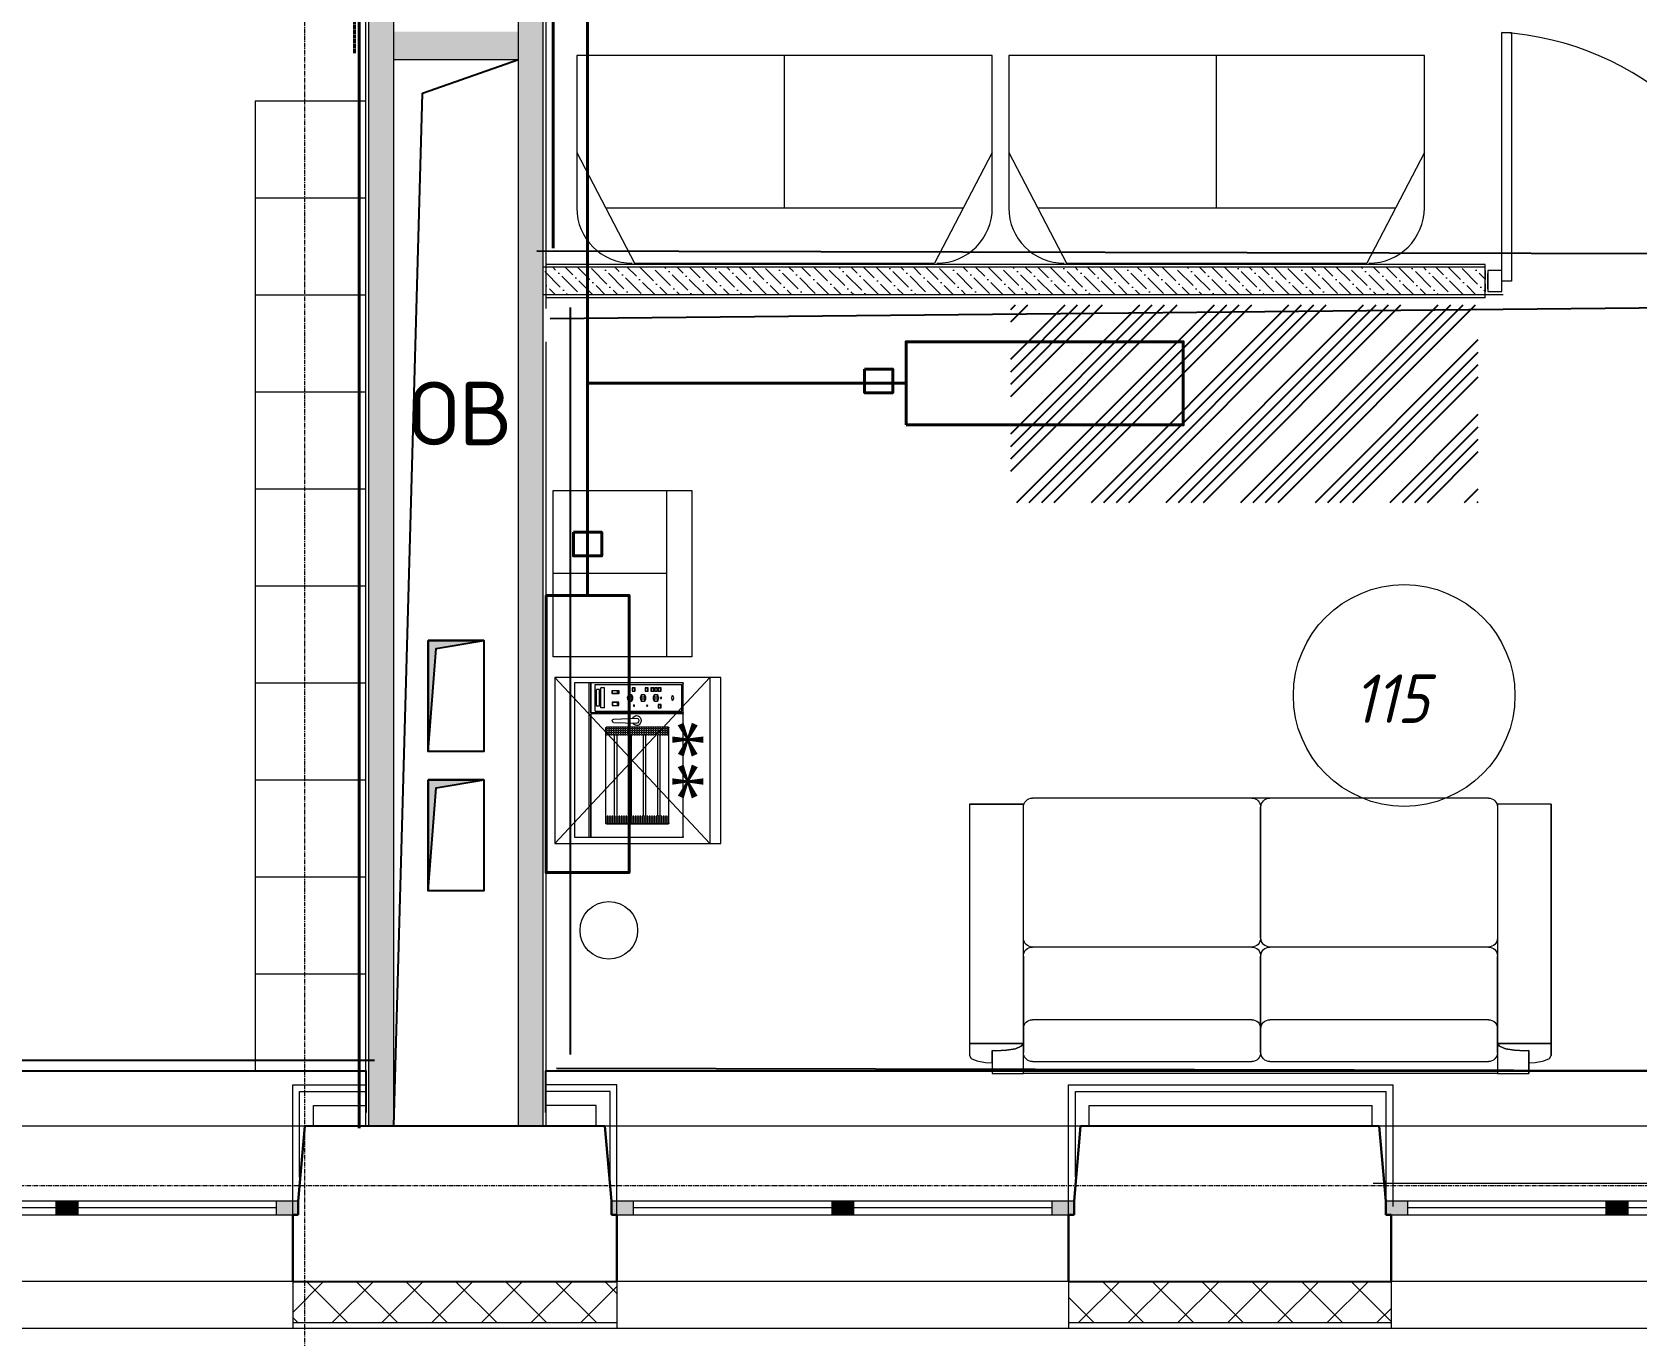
# Model space of a CAD drawing. Header units: millimetres. Extents: x -10178924 to 11692288, y -947381 to 58396.
# Drawn here: x 850849 to 856642, y -922784 to -918079 of the extents above; entities that cross this region are included whole.
import ezdxf

# ---------------------------------------------------------------- set-up
doc = ezdxf.new("R2010")
doc.units = ezdxf.units.MM
for name, pattern in [('ADSK_Штрих_ш3 п1_5', [4.5, 3, -1.5]), ('HIDDEN', [9.525, 6.35, -3.175]), ('осевая', [50.8, 31.75, -6.35, 6.35, -6.35])]:
    doc.linetypes.add(name, pattern=pattern)
for name, color, linetype, lineweight in [('0. Подпись', 194, 'Continuous', 18), ('АР_Двери', 250, 'Continuous', 9), ('Конд', 3, 'Continuous', 40), ('Оси', 253, 'Continuous', 9), ('Основная ГКЛ', 250, 'Continuous', 9), ('Отделка СТЕН', 6, 'Continuous', 13), ('Перегородки пеноблок', 40, 'Continuous', 9), ('Перегородки_ГКЛ', 20, 'Continuous', 9), ('Размеры осевые', 153, 'Continuous', 9), ('Стены', 7, 'Continuous', 20), ('Стены.1', 7, 'Continuous', 25), ('Трасса', 6, 'Continuous', 40), ('ТХ оборудование', 7, 'Continuous', 9)]:
    doc.layers.add(name, color=color, linetype=linetype, lineweight=lineweight)
for name, color, linetype in [('PDF _Марки помещений', 5, 'Continuous'), ('PDF _подоконники с зашивкой', 250, 'Continuous'), ('PDF _Стены краска9010', 7, 'Continuous')]:
    doc.layers.add(name, color=color, linetype=linetype)
doc.layers.add('PDF _Отверстия_новые', color=7, linetype='Continuous', true_color=0x535353)
doc.layers.add('PDF _Стены отделка', color=7, linetype='Continuous', true_color=0xb505c2)
doc.styles.add('ISOCPEUR', font='isocpeui.ttf', dxfattribs={"width": 0.9})
doc.styles.add('PDF ISOCPEUR', font='isocpeur.ttf')
doc.styles.add('Р1', font='times.ttf', dxfattribs={"width": 0.8, "height": 300})
doc.linetypes.add('зигзаг', pattern='A,0.00254,-5.08,[131,ltypeshp.shx,S=5.08,R=0,X=-5.08,Y=0],-10.16,[131,ltypeshp.shx,S=5.08,R=180,X=5.08,Y=0],-5.08', length=20.32254)

# ---------------------------------------------------------------- blocks, each defined once
blk = doc.blocks.new('A$C0BC12B78')
at = {"layer": 'ТХ оборудование', "color": 252, "lineweight": 9, "true_color": 0x939598}
for p, q in [((-44.4, 1800), (-44.4, 1605.5)), ((-44.4, 1800), (820, 1800)), ((820, 1800), (863.4, 1800)), ((863.4, 1800), (873.5, 1793.9)), ((873.5, 1793.9), (882.2, 1773.5)), ((882.2, 1773.5), (888.2, 1742.2)), ((888.2, 1742.2), (889.6, 1719)), ((845.7, 1704.7), (843.8, 1666.9)), ((844.8, 1719), (845.7, 1704.7)), ((844.8, 1719), (928.1, 1719)), ((928.1, 1719), (928.1, 1605.5)), ((838.2, 1634.7), (829.7, 1613.2)), ((843.8, 1666.9), (838.2, 1634.7)), ((-66, -73.1), (-66, 1573.1)), ((439, 1605.5), (-33.6, 1605.5)), ((471.4, 781.7), (471.4, 1573.1)), ((471.4, 781.7), (471.4, 1573.1)), ((503.8, 1605.5), (852.4, 1605.5)), ((733.6, 781.7), (733.6, 1573.1)), ((829.7, 1613.2), (819.6, 1605.6)), ((884.8, 1573.1), (884.8, 781.7)), ((928.1, -105.5), (928.1, 1605.5)), ((439, 750), (-33.6, 750)), ((-33.6, 750), (439, 750)), ((471.4, -73.1), (471.4, 715.9)), ((471.4, -73.1), (471.4, 715.9)), ((503.8, 750), (852.4, 750)), ((852.4, 750), (503.8, 750)), ((733.6, -73.1), (733.6, 715.9)), ((884.8, 715.9), (884.8, -73.1)), ((-44.4, -300), (-44.4, -105.5)), ((-33.6, -105.5), (439, -105.5)), ((852.4, -105.5), (503.8, -105.5)), ((819.6, -105.6), (829.7, -113.2)), ((829.7, -113.2), (838.2, -134.7)), ((928.1, -105.6), (928.1, -219)), ((838.2, -134.7), (843.8, -166.9)), ((843.8, -166.9), (845.7, -204.7)), ((845.7, -204.7), (844.8, -219)), ((844.8, -219), (928.1, -219)), ((889.6, -219), (888.2, -242.2)), ((882.2, -273.5), (873.5, -293.9)), ((888.2, -242.2), (882.2, -273.5)), ((-44.4, -300), (820, -300)), ((820, -300), (863.4, -300)), ((873.5, -293.9), (863.4, -300))]:
    blk.add_line(p, q, dxfattribs=at)
at = {"layer": 'ТХ оборудование', "color": 252, "lineweight": 9, "true_color": 0x939598, "extrusion": (0, 0, -1)}
for p, q in [((-44.4, 1605.5), (-44.4, 1800)), ((-44.4, 1800), (820, 1800)), ((820, 1800), (820, 1605.5)), ((820, 1605.9), (820, 1800)), ((820, 1800), (863.4, 1800)), ((863.4, 1800), (873.5, 1793.9)), ((873.5, 1793.9), (882.2, 1773.5)), ((882.2, 1773.5), (888.2, 1742.2)), ((888.2, 1742.2), (889.6, 1719)), ((845.7, 1704.7), (843.8, 1666.9)), ((843.8, 1666.9), (845.7, 1704.7)), ((889.6, 1719), (844.8, 1719)), ((844.8, 1719), (845.7, 1704.7)), ((845.7, 1704.7), (844.8, 1719)), ((844.8, 1719), (928.1, 1719)), ((928.1, 1719), (928.1, 1605.5)), ((838.2, 1634.7), (829.7, 1613.2)), ((829.7, 1613.2), (838.2, 1634.7)), ((843.8, 1666.9), (838.2, 1634.7)), ((838.2, 1634.7), (843.8, 1666.9)), ((820, 1605.5), (-44.4, 1605.5)), ((829.7, 1613.2), (820, 1605.9)), ((820, 1605.9), (829.7, 1613.2)), ((820, 1605.5), (820, 1605.9)), ((928.1, 1605.5), (820, 1605.5)), ((-44.4, -300), (-44.4, -105.5)), ((-44.4, -105.5), (820, -105.5)), ((820, -105.5), (820, -300)), ((820, -105.6), (928.1, -105.6)), ((820, -105.9), (820, -105.6)), ((829.7, -113.2), (820, -105.9)), ((820, -105.9), (829.7, -113.2)), ((820, -300), (820, -105.9)), ((838.2, -134.7), (829.7, -113.2)), ((829.7, -113.2), (838.2, -134.7)), ((928.1, -105.6), (928.1, -219)), ((843.8, -166.9), (838.2, -134.7)), ((838.2, -134.7), (843.8, -166.9)), ((845.7, -204.7), (843.8, -166.9)), ((843.8, -166.9), (845.7, -204.7)), ((844.8, -219), (845.7, -204.7)), ((845.7, -204.7), (844.8, -219)), ((928.1, -219), (844.8, -219)), ((844.8, -219), (889.6, -219)), ((889.6, -219), (888.2, -242.2)), ((882.2, -273.5), (873.5, -293.9)), ((888.2, -242.2), (882.2, -273.5)), ((820, -300), (-44.4, -300)), ((863.4, -300), (820, -300)), ((873.5, -293.9), (863.4, -300))]:
    blk.add_line(p, q, dxfattribs=at)
at = {"layer": 'ТХ оборудование', "color": 252, "lineweight": 9, "true_color": 0x939598}
for centre, start, end in [((-33.6, 1573.1), 90, 180), ((439, 1573.1), 0, 90), ((503.8, 1573.1), 90, 180), ((766, 1573.1), 90, 180), ((852.4, 1573.1), 0, 90), ((-33.6, 781.7), 180, 270), ((439, 781.7), 270, 0), ((503.8, 781.7), 180, 270), ((766, 781.7), 180, 270), ((852.4, 781.7), 270, 0), ((-33.6, 715.9), 90, 180), ((439, 715.9), 0, 90), ((503.8, 715.9), 90, 180), ((766, 715.9), 90, 180), ((852.4, 715.9), 0, 90), ((-33.6, -73.1), 180, 270), ((439, -73.1), 270, 0), ((503.8, -73.1), 180, 270), ((766, -73.1), 180, 270), ((852.4, -73.1), 270, 0)]:
    blk.add_arc(centre, 32.4, start, end, dxfattribs=at)
blk = doc.blocks.new('A$C3E7B36B7')
at = {"layer": 'ТХ оборудование', "color": 252, "lineweight": 9, "true_color": 0x939598}
for p, q in [((-267.5, -275.2), (332.5, 284.8)), ((-267.5, 284.8), (332.5, 284.8)), ((-267.5, 284.8), (332.5, -275.2))]:
    blk.add_line(p, q, dxfattribs=at)
blk.add_lwpolyline([(332.5, 324.8), (-267.5, 324.8), (-267.5, -275.2), (332.5, -275.2)], close=True, dxfattribs=at)
at = {"layer": 'ТХ оборудование', "color": 252, "lineweight": 9, "true_color": 0x939598, "insert": (32.5, 261), "char_height": 200, "attachment_point": 2, "line_spacing_factor": 0.7, "style": 'Р1'}
blk.add_mtext('\\pxqc;{\\W1;**}', dxfattribs=at)
blk = doc.blocks.new('A$C20644A72')
at = {"color": 252, "lineweight": 9, "true_color": 0x939598}
for p, q in [((-600, 200), (-600, 750)), ((-1245.9, 200), (45.9, 200))]:
    blk.add_line(p, q, dxfattribs=at)
at = {"layer": 'ТХ оборудование', "color": 252, "lineweight": 9, "true_color": 0x939598}
for p, q in [((150, 750), (-1350, 750)), ((-1350, 750), (-1350, 200)), ((150, 200), (150, 750)), ((-1350, 400), (-1141.8, 0)), ((150, 400), (-58.2, 0)), ((-1141.8, 0), (-58.2, 0))]:
    blk.add_line(p, q, dxfattribs=at)
for centre, start, end in [((-1150, 200), 180, 270), ((-50, 200), 270, 0)]:
    blk.add_arc(centre, 200, start, end, dxfattribs=at)
blk = doc.blocks.new('A$C03A06CEC')
at = {"layer": 'ТХ оборудование', "color": 252, "lineweight": 9, "true_color": 0x939598}
for p, q in [((350, 400), (350, 0)), ((700, 400), (700, 0)), ((1050, 400), (1050, 0)), ((1400, 400), (1400, 0)), ((1750, 400), (1750, 0)), ((2100, 400), (2100, 0)), ((2450, 400), (2450, 0)), ((2800, 400), (2800, 0)), ((3150, 400), (3150, 0))]:
    blk.add_line(p, q, dxfattribs=at)
blk.add_lwpolyline([(3500, 0), (3500, 400), (0, 400), (0, 0)], close=True, dxfattribs=at)
blk = doc.blocks.new('A$C753B709E')
at = {"layer": 'ТХ оборудование', "color": 252, "lineweight": 9, "true_color": 0x939598}
for p, q in [((0, 0), (0, 500)), ((0, 500), (600, 500)), ((300, 91), (300, 500)), ((600, 500), (600, 0)), ((600, 91), (0, 91)), ((600, 0), (0, 0))]:
    blk.add_line(p, q, dxfattribs=at)
blk = doc.blocks.new('Двустворчатое Окно 22')
at = {"layer": 'Стены.1', "linetype": 'Continuous', "lineweight": 0}
for points in [[(-835, 0), (-835, -50), (-755, -50), (-755, 0)], [(0, -50), (0, 0), (-40, 0), (-40, -50)], [(0, 0), (0, -50), (40, -50), (40, 0)], [(835, -50), (835, 0), (755, 0), (755, -50)]]:
    blk.add_hatch(color=256, dxfattribs=at).paths.add_polyline_path(points)
at = {"layer": 'Стены.1', "linetype": 'Continuous', "lineweight": 5}
for p, q in [((-858.6, 270), (858.6, 270)), ((-755, 0), (-40, 0)), ((40, 0), (755, 0)), ((-755, -25), (-40, -25)), ((-40, -50), (-755, -50)), ((40, -25), (755, -25)), ((755, -50), (40, -50)), ((-815, -290), (815, -290))]:
    blk.add_line(p, q, dxfattribs=at)
at = {"layer": 'Стены.1', "linetype": 'Continuous', "lineweight": 30}
for p, q in [((-835, 0), (-858.6, 270)), ((835, 0), (858.6, 270)), ((-835, -50), (-835, 0)), ((-835, -50), (-835, 0)), ((835, -50), (835, 0)), ((835, -50), (835, 0)), ((-815, -50), (-835, -50)), ((-815, -50), (-835, -50)), ((-815, -290), (-815, -50)), ((815, -50), (835, -50)), ((815, -50), (835, -50)), ((815, -290), (815, -50))]:
    blk.add_line(p, q, dxfattribs=at)
at = {"layer": 'Стены.1', "linetype": 'Continuous', "lineweight": 20}
for p, q in [((-835, 0), (-755, 0)), ((-755, 0), (-755, -50)), ((-40, -50), (-40, 0)), ((-40, 0), (0, 0)), ((0, 0), (40, 0)), ((40, 0), (40, -50)), ((755, -50), (755, 0)), ((755, 0), (835, 0)), ((-755, -50), (-835, -50)), ((0, -50), (-40, -50)), ((40, -50), (0, -50)), ((835, -50), (755, -50))]:
    blk.add_line(p, q, dxfattribs=at)
blk = doc.blocks.new('*U2193')
at = {"ltscale": 100}
blk.add_hatch(color=256, dxfattribs=at).paths.add_polyline_path([(0, 400), (0, 0), (28.3, 371.7), (200, 400)])
at = {"ltscale": 25}
blk.add_lwpolyline([(0, 400), (200, 400), (200, 0), (0, 0)], close=True, dxfattribs=at)
at = {"ltscale": 100}
blk.add_lwpolyline([(0, 400), (0, 0), (28.3, 371.7), (200, 400)], close=True, dxfattribs=at)
blk = doc.blocks.new('A$Cad086cf1')
at = {"layer": 'Отделка СТЕН', "true_color": 0x636466, "transparency": 33554687}
h = blk.add_hatch(dxfattribs=at)
h.set_pattern_fill('ANSI37', color=251, scale=40)
h.set_pattern_definition([(45, (142968.72, -47941.48), (-89.80256, 89.80256), []), (135, (142968.72, -47941.48), (-89.80256, -89.80256), [])])
h.paths.add_polyline_path([(-7386.275, -40477.364), (-7536.275, -40477.364), (-7536.275, -48446.478), (-6006.547, -48446.478), (-6006.547, -48296.478), (-7386.275, -48296.478)])
h.paths.add_polyline_path([(-3197.852, -48296.478), (-4376.547, -48296.478), (-4376.547, -48446.478), (-3197.852, -48446.478)])
h.paths.add_polyline_path([(-414.627, -48296.478), (-1567.852, -48296.478), (-1567.852, -48446.478), (-414.627, -48446.478)])
h.paths.add_polyline_path([(2382.027, -48296.478), (1215.373, -48296.478), (1215.373, -48446.478), (2382.027, -48446.478)])
h.paths.add_polyline_path([(-7386.275, -31868.119), (-151.462, -31868.119), (-151.462, -31718.119), (-7536.275, -31718.119), (-7536.275, -33241.401), (-7386.275, -33241.401)])
h.paths.add_polyline_path([(25266.729, -31249.802), (25116.721, -31249.802), (25121.326, -31717.601), (24909.646, -31718.119), (24909.646, -31868.119), (25272.81, -31867.587)])
h.paths.add_polyline_path([(23279.646, -31718.119), (22121.774, -31718.119), (22121.774, -31868.119), (23279.646, -31868.119)])
h.paths.add_polyline_path([(20491.774, -31718.119), (19316.859, -31718.119), (19316.859, -31868.119), (20491.774, -31868.119)])
h.paths.add_polyline_path([(17713.142, -29916.63), (17168.725, -29916.63), (17168.725, -30066.63), (17563.142, -30066.63), (17563.142, -31868.119), (17886.859, -31868.119), (17886.859, -31718.119), (17713.142, -31718.119)])
h.paths.add_polyline_path([(17168.725, -29916.63), (16213.142, -29916.63), (16213.142, -30066.63), (17168.725, -30066.63)])
h.paths.add_polyline_path([(14198.142, -29916.63), (13168.725, -29916.63), (13168.725, -30066.63), (14198.142, -30066.63)])
h.paths.add_polyline_path([(13168.725, -29916.63), (12691.199, -29916.63), (12691.199, -31718.119), (12503.883, -31718.119), (12503.883, -31868.119), (12841.199, -31868.119), (12841.199, -30066.63), (13168.725, -30066.63)])
h.paths.add_polyline_path([(11073.883, -31718.119), (9888.912, -31718.119), (9888.912, -31868.119), (11073.883, -31868.119)])
h.paths.add_polyline_path([(8258.912, -31718.119), (7097.756, -31718.119), (7097.756, -31868.119), (8258.912, -31868.119)])
h.paths.add_polyline_path([(5467.756, -31718.119), (4303.088, -31718.119), (4303.088, -31868.119), (5465.74, -31868.119)])
h.paths.add_polyline_path([(2673.088, -31718.119), (1478.538, -31718.119), (1478.538, -31868.119), (2673.088, -31868.119)])
h.paths.add_polyline_path([(23941.72, -48296.478), (23603.748, -48296.478), (23603.748, -48446.478), (23941.72, -48446.478)])
h.paths.add_polyline_path([(21973.748, -48296.478), (20808.789, -48296.478), (20808.789, -48446.478), (21973.748, -48446.478)])
h.paths.add_polyline_path([(19178.789, -48296.478), (18008.239, -48296.478), (18008.239, -48446.478), (19178.789, -48446.478)])
h.paths.add_polyline_path([(16378.239, -48296.478), (15216.447, -48296.478), (15216.447, -48446.478), (16378.239, -48446.478)])
h.paths.add_polyline_path([(13586.447, -48296.478), (12422.391, -48296.478), (12422.391, -48446.478), (13586.447, -48446.478)])
h.paths.add_polyline_path([(10792.391, -48296.478), (9611.009, -48296.478), (9611.009, -48446.478), (10792.391, -48446.478)])
h.paths.add_polyline_path([(7981.009, -48296.478), (6809.325, -48296.478), (6809.325, -48446.478), (7981.009, -48446.478)])
h.paths.add_polyline_path([(5179.325, -48296.478), (4012.027, -48296.478), (4012.027, -48446.478), (5179.325, -48446.478)])
at = {"layer": 'Перегородки пеноблок', "true_color": 0x636466, "transparency": 33554687}
h = blk.add_hatch(dxfattribs=at)
h.set_pattern_fill('ANSI36', color=251, scale=10)
h.set_pattern_definition([(45, (-61333.03, -56668.855), (16.83798, 61.739261), [79.375, -15.875, 0, -15.875])])
h.paths.add_polyline_path([(18362.735, -41316.478), (18362.735, -41406.478), (18822.735, -41406.478), (18822.735, -47736.478), (18912.735, -47736.478), (18912.735, -41316.478)])
h = blk.add_hatch(dxfattribs=at)
h.set_pattern_fill('ANSI36', color=251, scale=10)
h.set_pattern_definition([(45, (-61873.03, -56668.855), (16.83798, 61.739261), [79.375, -15.875, 0, -15.875])])
h.paths.add_polyline_path([(18372.735, -41706.478), (18822.735, -41706.478), (18822.735, -41606.478), (18282.735, -41606.478), (18282.735, -47736.478), (18372.735, -47736.478), (18372.735, -43886.478), (18822.735, -43886.478), (18822.735, -43786.478), (18372.735, -43786.478), (18372.904, -43486.478), (18822.735, -43486.478), (18822.735, -43386.478), (18372.904, -43386.478), (18372.735, -42306.478), (18822.735, -42306.478), (18822.735, -42206.478), (18372.735, -42206.478)])
h = blk.add_hatch(dxfattribs=at)
h.set_pattern_fill('ANSI36', color=251, scale=10, angle=90)
h.set_pattern_definition([(135, (35793.46, -124892.245), (-61.739261, 16.83798), [79.375, -15.875, 0, -15.875])])
h.paths.add_polyline_path([(22312.735, -44736.478), (22312.735, -44636.478), (18912.735, -44636.478), (18912.735, -44736.478)])
at = {"layer": 'ТХ оборудование', "lineweight": 25, "ltscale": 0.1, "true_color": 0x636466, "transparency": 33554526}
h = blk.add_hatch(dxfattribs=at)
h.set_pattern_fill('ANSI34', color=251, scale=10)
h.set_pattern_definition([(45, (20741.15, 169593.13), (-134.70384, 134.70384), []), (45, (20786.05, 169593.13), (-134.70384, 134.70384), []), (45, (20830.95, 169593.13), (-134.70384, 134.70384), []), (45, (20875.85, 169593.13), (-134.70384, 134.70384), [])])
h.paths.add_polyline_path([(22287.729, -44772.541), (20600.091, -44772.541), (20600.091, -45485.408), (22287.729, -45485.408)])
at = {"layer": 'ТХ оборудование', "true_color": 0x636466, "transparency": 33554687}
h = blk.add_hatch(dxfattribs=at)
h.set_pattern_fill('ANGLE', color=251, scale=1.2, angle=90, style=0)
h.set_pattern_definition([(360, (13534.421, -48385.8516), (2e-15, 7.255387), [6.10911, -2.290916]), (90, (13534.421, -48385.852), (-8.400026, 3e-15), [5.276645, -1.978742])])
edge = h.paths.add_edge_path()
edge.add_line((19137.756, -46326.4), (19137.756, -46299.342))
edge.add_ellipse((19140.352, -46299.342), major_axis=(0, -3.006), ratio=0.86373391, start_angle=180, end_angle=270, ccw=False)
edge.add_line((19140.352, -46296.335), (19363.675, -46296.335))
edge.add_ellipse((19363.675, -46299.342), major_axis=(0, -3.006), ratio=0.86373391, start_angle=90, end_angle=180, ccw=False)
edge.add_line((19366.272, -46299.342), (19366.272, -46326.4))
edge.add_line((19366.272, -46326.4), (19137.756, -46326.4))
h = blk.add_hatch(dxfattribs=at)
h.set_pattern_fill('ANGLE', color=251, scale=1.2, angle=90, style=0)
h.set_pattern_definition([(180, (20199.313, -48385.8516), (2e-15, 7.255387), [6.10911, -2.290916]), (90, (20199.313, -48385.852), (8.400026, -2e-15), [5.276645, -1.978742])])
edge = h.paths.add_edge_path()
edge.add_line((19137.756, -46615.019), (19137.756, -46642.077))
edge.add_ellipse((19140.352, -46642.077), major_axis=(0, -3.006), ratio=0.86373391, start_angle=270, end_angle=360)
edge.add_line((19140.352, -46645.084), (19363.675, -46645.084))
edge.add_ellipse((19363.675, -46642.077), major_axis=(0, -3.006), ratio=0.86373391, start_angle=0, end_angle=90)
edge.add_line((19366.272, -46642.077), (19366.272, -46615.019))
edge.add_line((19366.272, -46615.019), (19137.756, -46615.019))
at = {"layer": 'PDF _Марки помещений', "color": 251, "lineweight": 9, "true_color": 0x636466, "transparency": 33554687}
blk.add_circle((22020.48, -46182.112), 400.063, dxfattribs=at)
at = {"layer": 'PDF _Отверстия_новые', "color": 251, "true_color": 0x636466, "transparency": 33554687}
blk.add_lwpolyline([(18372.735, -47736.478), (18476.491, -44008.173), (18822.735, -43886.478)], dxfattribs=at)
at = {"layer": 'PDF _подоконники с зашивкой', "color": 251, "lineweight": 25, "true_color": 0x636466, "transparency": 33554687}
for points in [[(10372.735, -47686.478), (10372.735, -47537.139), (18272.735, -47537.139), (18272.735, -47686.478)], [(18922.068, -47686.478), (18922.068, -47537.139), (24362.517, -47537.139)]]:
    blk.add_lwpolyline(points, dxfattribs=at)
at = {"layer": 'PDF _Стены краска9010', "color": 251, "true_color": 0x636466, "transparency": 33554585}
for p, q in [((18889.088, -44577.925), (24504.614, -44590.213)), ((18937.997, -44821.655), (24308.302, -44768.84)), ((19009.564, -44782.29), (19010.094, -47477.155)), ((10406.707, -47498.516), (18303.486, -47498.516)), ((18303.486, -47498.516), (18303.486, -47498.516)), ((19010.094, -47477.155), (19010.094, -47477.155)), ((18959.88, -47526.695), (24360.883, -47538.387))]:
    blk.add_line(p, q, dxfattribs=at)
at = {"layer": 'PDF _Стены отделка', "color": 251, "linetype": 'зигзаг', "lineweight": 40, "ltscale": 0.1, "true_color": 0x636466, "transparency": 33554610}
for p in [(18948.93, -41306.478), (18948.93, -44568.155)]:
    blk.add_line(p, (18948.93, -44568.155), dxfattribs=at)
at = {"layer": 'PDF _Стены отделка', "color": 251, "lineweight": 40, "true_color": 0x636466, "transparency": 33554610}
blk.add_line((18247.874, -47743.731), (18247.874, -41717.118), dxfattribs=at)
at = {"layer": 'PDF _Стены отделка', "color": 251, "linetype": 'ADSK_Штрих_ш3 п1_5', "lineweight": 40, "true_color": 0x636466, "transparency": 33554610}
blk.add_line((18231.258, -42664.612), (18231.258, -43864.612), dxfattribs=at)
at = {"layer": 'АР_Двери', "color": 251, "true_color": 0x636466, "transparency": 33554687}
for points in [[(22372.735, -43789.77), (22407.735, -43789.77), (22407.735, -44686.509), (22372.735, -44686.509)], [(22372.735, -44649.009), (22322.735, -44649.009), (22322.735, -44724.009), (22372.735, -44724.009)]]:
    blk.add_lwpolyline(points, close=True, dxfattribs=at)
blk.add_arc((22307.191, -44844.747), 1057.011, 8.6097133, 86.4448653, dxfattribs=at)
at = {"layer": 'Оси', "color": 251, "ltscale": 50, "true_color": 0x636466, "transparency": 33554687}
blk.add_line((21908.622, -47941.478), (31789.702, -47941.478), dxfattribs=at)
at = {"layer": 'Основная ГКЛ', "color": 251, "linetype": 'HIDDEN', "ltscale": 5, "true_color": 0x636466, "transparency": 33554687}
blk.add_line((22312.735, -44649.009), (22312.735, -44723.947), dxfattribs=at)
at = {"layer": 'Отделка СТЕН', "color": 251, "true_color": 0x636466, "transparency": 33554687}
for p, q in [((18008.239, -48296.478), (18008.239, -48466.478)), ((19178.789, -48296.478), (19178.789, -48466.478)), ((20808.789, -48296.478), (20808.789, -48466.478)), ((21973.748, -48296.478), (21973.748, -48466.478))]:
    blk.add_line(p, q, dxfattribs=at)
for points in [[(24743.725, -48466.478), (-7556.275, -48466.478), (-7556.275, -31698.119), (12671.199, -31698.119), (12671.199, -29896.63), (14198.142, -29896.63)], [(19178.789, -48446.478), (18008.239, -48446.478)], [(21973.748, -48446.478), (20808.789, -48446.478)]]:
    blk.add_lwpolyline(points, dxfattribs=at)
at = {"layer": 'Перегородки пеноблок', "color": 251, "linetype": 'Continuous', "true_color": 0x636466, "transparency": 33554687}
for p, q in [((18912.735, -44795.478), (18912.735, -41316.478)), ((18922.735, -44785.478), (18922.735, -41306.478)), ((18912.735, -44795.478), (18912.735, -41376.254)), ((18272.735, -47736.478), (18272.735, -41616.478)), ((18282.735, -47736.478), (18282.735, -41606.478)), ((22312.735, -44746.478), (22312.735, -44626.478))]:
    blk.add_line(p, q, dxfattribs=at)
at = {"layer": 'Перегородки пеноблок', "color": 251, "linetype": 'Continuous', "true_color": 0x636466, "transparency": 33554687, "flags": 128}
for points in [[(18372.735, -47736.478), (18372.735, -42066.254)], [(18822.735, -47736.478), (18822.735, -42066.254)], [(18372.735, -43886.478), (18822.735, -43886.478)], [(22312.735, -44636.478), (18912.735, -44636.478)], [(22312.735, -44626.478), (18922.735, -44626.478)], [(18912.735, -47736.478), (18912.735, -44736.478)], [(22377.309, -44736.478), (18912.735, -44736.478)], [(22312.735, -44746.478), (18922.735, -44746.478)], [(18912.735, -47736.478), (18912.735, -44895.478)], [(18922.735, -47736.478), (18922.735, -44905.478)]]:
    blk.add_lwpolyline(points, dxfattribs=at)
at = {"layer": 'Перегородки_ГКЛ', "color": 251, "ltscale": 0.1, "true_color": 0x636466, "transparency": 33554687}
for p, q in [((18008.239, -47586.478), (18272.735, -47586.478)), ((18008.239, -48056.478), (18008.239, -47586.478)), ((18033.239, -47611.478), (18272.735, -47611.478)), ((18033.239, -47919.328), (18033.239, -47611.478)), ((19178.789, -47586.478), (18922.735, -47586.478)), ((19153.789, -47611.478), (18922.735, -47611.478)), ((19153.789, -47919.328), (19153.789, -47611.478)), ((19178.789, -48056.478), (19178.789, -47586.478)), ((20808.789, -47586.478), (21980.473, -47586.478)), ((20808.789, -48056.478), (20808.789, -47586.478)), ((20833.789, -47611.478), (21955.473, -47611.478)), ((20833.789, -47919.328), (20833.789, -47611.478)), ((21955.473, -48026.478), (21955.473, -47611.478)), ((21980.473, -48026.478), (21980.473, -47586.478)), ((18083.239, -47661.478), (18272.735, -47661.478)), ((18083.239, -47736.478), (18083.239, -47661.478)), ((19103.789, -47661.478), (18922.735, -47661.478)), ((19103.789, -47736.478), (19103.789, -47661.478)), ((20883.789, -47661.478), (21905.473, -47661.478)), ((20883.789, -47736.478), (20883.789, -47661.478)), ((21905.473, -47736.478), (21905.473, -47661.478))]:
    blk.add_line(p, q, dxfattribs=at)
at = {"layer": 'Размеры осевые', "color": 251, "linetype": 'осевая', "ltscale": 0.5, "true_color": 0x636466, "transparency": 33554687}
for p, q in [((18051.913, -52200), (18051.913, -40100)), ((-9750, -47950), (62308.109, -47950))]:
    blk.add_line(p, q, dxfattribs=at)
at = {"layer": 'Стены', "color": 251, "true_color": 0x636466, "transparency": 33554687}
blk.add_line((22322.735, -44714.009), (22322.735, -44659.009), dxfattribs=at)
at = {"layer": 'Стены.1', "color": 251, "linetype": 'Continuous', "true_color": 0x636466, "transparency": 33554687}
for p, q in [((18028.239, -48006.478), (18051.861, -47736.478)), ((19158.789, -48006.478), (19135.167, -47736.478)), ((20828.789, -48006.478), (20852.411, -47736.478)), ((21953.748, -48006.478), (21930.126, -47736.478)), ((18028.239, -48056.478), (18028.239, -48006.478)), ((19158.789, -48056.478), (19158.789, -48006.478)), ((20828.789, -48056.478), (20828.789, -48006.478)), ((21953.748, -48056.478), (21953.748, -48006.478)), ((18008.239, -48296.478), (18008.239, -48056.478)), ((18008.239, -48056.478), (18028.239, -48056.478)), ((19178.789, -48056.478), (19158.789, -48056.478)), ((19178.789, -48296.478), (19178.789, -48056.478)), ((20808.789, -48296.478), (20808.789, -48056.478)), ((20808.789, -48056.478), (20828.789, -48056.478)), ((21973.748, -48056.478), (21953.748, -48056.478)), ((21973.748, -48296.478), (21973.748, -48056.478))]:
    blk.add_line(p, q, dxfattribs=at)
at = {"layer": 'Стены.1', "color": 251, "linetype": 'Continuous', "true_color": 0x636466, "transparency": 33554687, "flags": 128}
for points in [[(19135.167, -47736.478), (18051.861, -47736.478)], [(19135.167, -47736.478), (18051.861, -47736.478)], [(21930.126, -47736.478), (20852.411, -47736.478)], [(18008.239, -48296.478), (19178.789, -48296.478)], [(20808.789, -48296.478), (21973.748, -48296.478)]]:
    blk.add_lwpolyline(points, dxfattribs=at)
at = {"layer": 'ТХ оборудование', "color": 251, "true_color": 0x636466, "transparency": 33554687}
for p, q in [((19026.792, -46134.847), (19078.727, -46134.847)), ((19026.792, -46694.047), (19026.792, -46134.847)), ((19049.465, -46134.847), (19418.207, -46134.847)), ((19078.727, -46694.047), (19078.727, -46134.847)), ((19083.921, -46243.422), (19083.921, -46138.797)), ((19083.921, -46138.797), (19083.921, -46243.422)), ((19416.649, -46136.993), (19085.479, -46136.993)), ((19416.649, -46136.993), (19085.479, -46136.993)), ((19099.501, -46143.006), (19413.014, -46143.006)), ((19099.501, -46239.213), (19099.501, -46143.006)), ((19104.695, -46221.174), (19104.695, -46161.045)), ((19115.082, -46161.045), (19104.695, -46161.045)), ((19115.082, -46221.174), (19115.082, -46161.045)), ((19115.082, -46221.174), (19115.082, -46161.045)), ((19120.275, -46227.187), (19120.275, -46155.032)), ((19120.275, -46227.187), (19120.275, -46155.032)), ((19133.259, -46155.032), (19120.275, -46155.032)), ((19133.259, -46227.187), (19133.259, -46155.032)), ((19133.259, -46227.187), (19133.259, -46155.032)), ((19161.946, -46175.592), (19161.946, -46163.566)), ((19161.946, -46163.566), (19185.317, -46163.566)), ((19162.725, -46174.69), (19162.725, -46164.468)), ((19162.725, -46164.468), (19184.538, -46164.468)), ((19184.538, -46164.468), (19184.538, -46174.69)), ((19185.317, -46163.566), (19185.317, -46175.592)), ((19244.223, -46155.032), (19233.836, -46155.032)), ((19233.836, -46155.032), (19233.836, -46167.058)), ((19233.836, -46167.058), (19244.223, -46167.058)), ((19243.444, -46155.934), (19234.615, -46155.934)), ((19234.615, -46155.934), (19234.615, -46166.156)), ((19234.615, -46166.156), (19243.444, -46166.156)), ((19243.444, -46166.156), (19243.444, -46155.934)), ((19244.223, -46167.058), (19244.223, -46155.032)), ((19290.965, -46155.032), (19280.578, -46155.032)), ((19280.578, -46155.032), (19280.578, -46167.058)), ((19280.578, -46167.058), (19290.965, -46167.058)), ((19290.186, -46155.934), (19281.357, -46155.934)), ((19281.357, -46155.934), (19281.357, -46166.156)), ((19281.357, -46166.156), (19290.186, -46166.156)), ((19290.186, -46166.156), (19290.186, -46155.934)), ((19290.965, -46167.058), (19290.965, -46155.032)), ((19311.739, -46155.032), (19301.352, -46155.032)), ((19301.352, -46155.032), (19301.352, -46167.058)), ((19301.352, -46167.058), (19311.739, -46167.058)), ((19310.96, -46155.934), (19302.131, -46155.934)), ((19302.131, -46155.934), (19302.131, -46166.156)), ((19302.131, -46166.156), (19310.96, -46166.156)), ((19310.96, -46166.156), (19310.96, -46155.934)), ((19311.739, -46167.058), (19311.739, -46155.032)), ((19324.723, -46155.032), (19314.336, -46155.032)), ((19314.336, -46155.032), (19314.336, -46167.058)), ((19314.336, -46167.058), (19324.723, -46167.058)), ((19323.944, -46155.934), (19315.115, -46155.934)), ((19315.115, -46155.934), (19315.115, -46166.156)), ((19315.115, -46166.156), (19323.944, -46166.156)), ((19323.944, -46166.156), (19323.944, -46155.934)), ((19324.723, -46167.058), (19324.723, -46155.032)), ((19337.707, -46155.032), (19327.32, -46155.032)), ((19327.32, -46155.032), (19327.32, -46167.058)), ((19327.32, -46167.058), (19337.707, -46167.058)), ((19336.928, -46155.934), (19328.099, -46155.934)), ((19328.099, -46155.934), (19328.099, -46166.156)), ((19328.099, -46166.156), (19336.928, -46166.156)), ((19336.928, -46166.156), (19336.928, -46155.934)), ((19337.707, -46167.058), (19337.707, -46155.032)), ((19413.014, -46239.213), (19413.014, -46143.006)), ((19418.207, -46138.797), (19418.207, -46134.847)), ((19418.207, -46243.422), (19418.207, -46138.797)), ((19418.207, -46243.422), (19418.207, -46138.797)), ((19115.082, -46221.174), (19104.695, -46221.174)), ((19133.259, -46227.187), (19120.275, -46227.187)), ((19185.317, -46175.592), (19161.946, -46175.592)), ((19185.317, -46206.627), (19161.946, -46206.627)), ((19161.946, -46206.627), (19161.946, -46218.653)), ((19161.946, -46218.653), (19185.317, -46218.653)), ((19184.538, -46174.69), (19162.725, -46174.69)), ((19184.538, -46207.529), (19162.725, -46207.529)), ((19162.725, -46207.529), (19162.725, -46217.751)), ((19162.725, -46217.751), (19184.538, -46217.751)), ((19184.538, -46217.751), (19184.538, -46207.529)), ((19185.317, -46218.653), (19185.317, -46206.627)), ((19218.256, -46187.178), (19218.256, -46195.041)), ((19233.836, -46195.041), (19233.836, -46187.178)), ((19264.998, -46187.178), (19264.998, -46195.041)), ((19280.578, -46195.041), (19280.578, -46187.178)), ((19311.739, -46187.178), (19311.739, -46195.041)), ((19327.32, -46195.041), (19327.32, -46187.178)), ((19337.707, -46215.161), (19327.32, -46215.161)), ((19327.32, -46215.161), (19327.32, -46227.187)), ((19327.32, -46227.187), (19337.707, -46227.187)), ((19336.928, -46216.063), (19328.099, -46216.063)), ((19328.099, -46216.063), (19328.099, -46226.285)), ((19328.099, -46226.285), (19336.928, -46226.285)), ((19336.928, -46226.285), (19336.928, -46216.063)), ((19337.707, -46227.187), (19337.707, -46215.161)), ((19083.921, -46250.036), (19083.921, -46691.383)), ((19083.921, -46691.383), (19083.921, -46250.036)), ((19416.649, -46245.226), (19085.479, -46245.226)), ((19416.649, -46245.226), (19085.479, -46245.226)), ((19416.649, -46248.232), (19085.479, -46248.232)), ((19416.649, -46248.232), (19085.479, -46248.232)), ((19099.501, -46239.213), (19413.014, -46239.213)), ((19166.864, -46267.356), (19249.828, -46263.53)), ((19166.954, -46279.381), (19249.962, -46281.559)), ((19418.207, -46250.036), (19418.207, -46243.422)), ((19418.207, -46691.383), (19418.207, -46250.036)), ((19418.207, -46691.383), (19418.207, -46250.036)), ((19137.756, -46299.342), (19137.756, -46642.077)), ((19363.675, -46296.335), (19140.352, -46296.335)), ((19168.917, -46325.542), (19168.917, -46615.882)), ((19179.304, -46615.882), (19179.304, -46325.542)), ((19220.852, -46325.542), (19220.852, -46615.882)), ((19231.239, -46615.882), (19231.239, -46325.542)), ((19272.788, -46325.542), (19272.788, -46615.882)), ((19283.175, -46615.882), (19283.175, -46325.542)), ((19324.723, -46325.542), (19324.723, -46615.882)), ((19335.11, -46615.882), (19335.11, -46325.542)), ((19366.272, -46642.077), (19366.272, -46299.342)), ((19085.479, -46693.187), (19416.649, -46693.187)), ((19140.352, -46645.084), (19363.675, -46645.084)), ((19418.207, -46694.047), (19418.207, -46691.383)), ((19078.727, -46694.047), (19026.792, -46694.047)), ((19418.207, -46694.047), (19049.465, -46694.047))]:
    blk.add_line(p, q, dxfattribs=at)
blk.add_circle((19149.33, -47029.639), 103.993, dxfattribs=at)
at = {"layer": 'ТХ оборудование', "color": 251, "true_color": 0x636466, "transparency": 33554687, "extrusion": (0, 0, -1)}
for centre, major_axis, ratio, start_param, end_param in [((19085.479, -46138.797), (0, -1.804), 0.86373391, 1.57079633, 3.14159265), ((19181.108, -46169.579), (0, -2.416), 0.86373391, 3.14159265, 9.42477796), ((19416.649, -46138.797), (0, -1.804), 0.86373391, 3.14159265, 4.71238898), ((19416.649, -46138.797), (0, -1.804), 0.86373391, 3.14159265, 4.71238898), ((19181.108, -46212.64), (0, -2.416), 0.86373391, 3.14159265, 9.42477796), ((19226.046, -46191.11), (0, -12.026), 0.86373391, 3.14159265, 9.42477796), ((19226.046, -46191.11), (0, -12.026), 0.86373391, 3.14159265, 9.42477796), ((19226.046, -46191.11), (0, -10.984), 0.86373391, 3.14159265, 9.42477796), ((19218.74, -46187.1), (0, -0.566), 0.86373391, 1.43335215, 3.77931194), ((19218.74, -46195.119), (0, -0.566), 0.86373391, -0.63771929, 1.7082405), ((19226.046, -46164.748), (0, -23.355), 0.86373391, -0.35516621, 0.35516618), ((19226.046, -46217.471), (0, -23.355), 0.86373391, 2.78642646, 3.49675885), ((19233.352, -46187.1), (0, -0.566), 0.86373391, 2.50387337, 4.84983316), ((19233.352, -46195.119), (0, -0.566), 0.86373391, 4.5749448, 6.92090459), ((19240.049, -46218.653), (0, -2.416), 0.86373391, 3.14159265, 9.42477796), ((19272.788, -46191.11), (0, -12.026), 0.86373391, 3.14159265, 9.42477796), ((19272.788, -46191.11), (0, -12.026), 0.86373391, 3.14159265, 9.42477796), ((19272.788, -46191.11), (0, -10.984), 0.86373391, 3.14159265, 9.42477796), ((19265.482, -46187.1), (0, -0.566), 0.86373391, 1.43335215, 3.77931194), ((19265.482, -46195.119), (0, -0.566), 0.86373391, -0.63771929, 1.7082405), ((19272.788, -46164.748), (0, -23.355), 0.86373391, -0.35516621, 0.35516618), ((19272.788, -46217.471), (0, -23.355), 0.86373391, 2.78642646, 3.49675885), ((19280.094, -46187.1), (0, -0.566), 0.86373391, 2.50387337, 4.84983316), ((19280.094, -46195.119), (0, -0.566), 0.86373391, 4.5749448, 6.92090459), ((19287.57, -46218.653), (0, -2.416), 0.86373391, 3.14159265, 9.42477796), ((19319.53, -46191.11), (0, -12.026), 0.86373391, 3.14159265, 9.42477796), ((19319.53, -46191.11), (0, -12.026), 0.86373391, 3.14159265, 9.42477796), ((19319.53, -46191.11), (0, -10.984), 0.86373391, 3.14159265, 9.42477796), ((19312.224, -46187.1), (0, -0.566), 0.86373391, 1.43335215, 3.77931194), ((19312.224, -46195.119), (0, -0.566), 0.86373391, -0.63771929, 1.7082405), ((19319.53, -46164.748), (0, -23.355), 0.86373391, -0.35516621, 0.35516618), ((19319.53, -46217.471), (0, -23.355), 0.86373391, 2.78642646, 3.49675885), ((19326.836, -46187.1), (0, -0.566), 0.86373391, 2.50387337, 4.84983316), ((19326.836, -46195.119), (0, -0.566), 0.86373391, 4.5749448, 6.92090459), ((19337.707, -46191.11), (0, -2.416), 0.86373391, 3.14159265, 9.42477796), ((19085.479, -46243.422), (0, -1.804), 0.86373391, 0, 1.57079633), ((19085.479, -46243.422), (0, -1.804), 0.86373391, 0, 1.57079633), ((19085.479, -46250.036), (0, -1.804), 0.86373391, 1.57079633, 3.14159265), ((19085.479, -46250.036), (0, -1.804), 0.86373391, 1.57079633, 3.14159265), ((19166.842, -46273.369), (0, -6.013), 0.86373391, -0.02151617, 3.14159265), ((19166.842, -46273.369), (0, -6.013), 0.86373389, 3.14159265, 3.14594922), ((19250.138, -46272.542), (0, -18.039), 0.86373391, 2.05457546, 7.35304289), ((19250.138, -46272.542), (0, -9.019), 0.86373391, 3.10177301, 6.30584534), ((19416.649, -46243.422), (0, -1.804), 0.86373391, 4.71238898, 6.28318531), ((19416.649, -46243.422), (0, -1.804), 0.86373391, 4.71238898, 6.28318531), ((19416.649, -46250.036), (0, -1.804), 0.86373391, 3.14159265, 4.71238898), ((19416.649, -46250.036), (0, -1.804), 0.86373391, 3.14159265, 4.71238898), ((19140.352, -46299.342), (0, -3.006), 0.86373391, 1.57079633, 3.14159265), ((19363.675, -46299.342), (0, -3.006), 0.86373391, 3.14159265, 4.71238898), ((19085.479, -46691.383), (0, -1.804), 0.86373391, 0, 1.57079633), ((19140.352, -46642.077), (0, -3.006), 0.86373391, 0, 1.57079633), ((19363.675, -46642.077), (0, -3.006), 0.86373391, -1.57079633, 0), ((19416.649, -46691.383), (0, -1.804), 0.86373391, -1.57079633, 0)]:
    blk.add_ellipse(centre, major_axis=major_axis, ratio=ratio, start_param=start_param, end_param=end_param, dxfattribs=at)
blk.add_ellipse((19379.256, -46191.11), major_axis=(0, -9.019), ratio=0.46065808, dxfattribs=at)
at = {"layer": 'PDF _Отверстия_новые', "color": 251, "true_color": 0x636466, "transparency": 33554687}
for p in [(18497.735, -46383.675), (18497.735, -46886.478)]:
    blk.add_blockref('*U2193', p, dxfattribs=at)
at = {"layer": 'Стены.1', "color": 251, "linetype": 'Continuous', "true_color": 0x636466, "transparency": 33554687, "xscale": -1, "zscale": 1000}
for p in [(17193.239, -48006.478), (19993.789, -48006.478), (22788.748, -48006.478)]:
    blk.add_blockref('Двустворчатое Окно 22', p, dxfattribs=at)
at = {"layer": 'ТХ оборудование', "color": 251, "true_color": 0x636466, "transparency": 33554687}
for p in [(20383.696, -44622.371), (21943.32, -44622.371)]:
    blk.add_blockref('A$C20644A72', p, dxfattribs=at)
for name, p, rotation in [('A$C03A06CEC', (17872.735, -44037.139), 270), ('A$C753B709E', (19448.658, -46042.262), 90), ('A$C3E7B36B7', (19229.19, -46384.212), 270)]:
    blk.add_blockref(name, p, dxfattribs=dict(at, rotation=rotation))
at = {"layer": 'ТХ оборудование', "color": 251, "true_color": 0x636466, "transparency": 33554687, "xscale": -1.000000000000001, "rotation": 90}
blk.add_blockref('A$C0BC12B78', (22251.662, -46618.384), dxfattribs=at)
at = {"layer": '0. Подпись', "color": 251, "lineweight": 5, "ltscale": 0.1, "true_color": 0x636466, "transparency": 33554687, "insert": (18428.582, -45278.983), "char_height": 229.1932, "attachment_point": 7, "style": 'PDF ISOCPEUR'}
blk.add_mtext('ОВ', dxfattribs=at)
at = {"layer": 'PDF _Марки помещений', "color": 251, "lineweight": 9, "true_color": 0x636466, "transparency": 33554687, "insert": (21837.38, -46281.089), "char_height": 175, "attachment_point": 7, "style": 'ISOCPEUR'}
blk.add_mtext('115', dxfattribs=at)

msp = doc.modelspace()

# ---------------------------------------------------------------- linework, layer by layer
at = {"layer": 'Конд', "ltscale": 50}
for points in [[(854004.2, -919496.2), (855004.2, -919496.2), (855004.2, -919196.2), (854004.2, -919196.2)], [(852704.2, -920111.7), (852704.2, -921111.7), (853004.2, -921111.7), (853004.2, -920111.7)]]:
    msp.add_lwpolyline(points, close=True, dxfattribs=at)
at = {"layer": 'Трасса', "ltscale": 50}
for points in [[(852854.2, -920111.7), (852854.2, -916070.1), (852455, -916066.3)], [(854004.2, -919346.2), (852854.2, -919346.2)]]:
    msp.add_lwpolyline(points, dxfattribs=at)
for points in [[(853853.9, -919295.1), (853956, -919295.1), (853956, -919380.4), (853853.9, -919380.4)], [(852803.2, -919883.5), (852905.2, -919883.5), (852905.2, -919968.9), (852803.2, -919968.9)]]:
    msp.add_lwpolyline(points, close=True, dxfattribs=at)

# ---------------------------------------------------------------- block references
msp.add_blockref('A$Cad086cf1', (833781.5, -874290.7))

doc.saveas('drawing.dxf')
